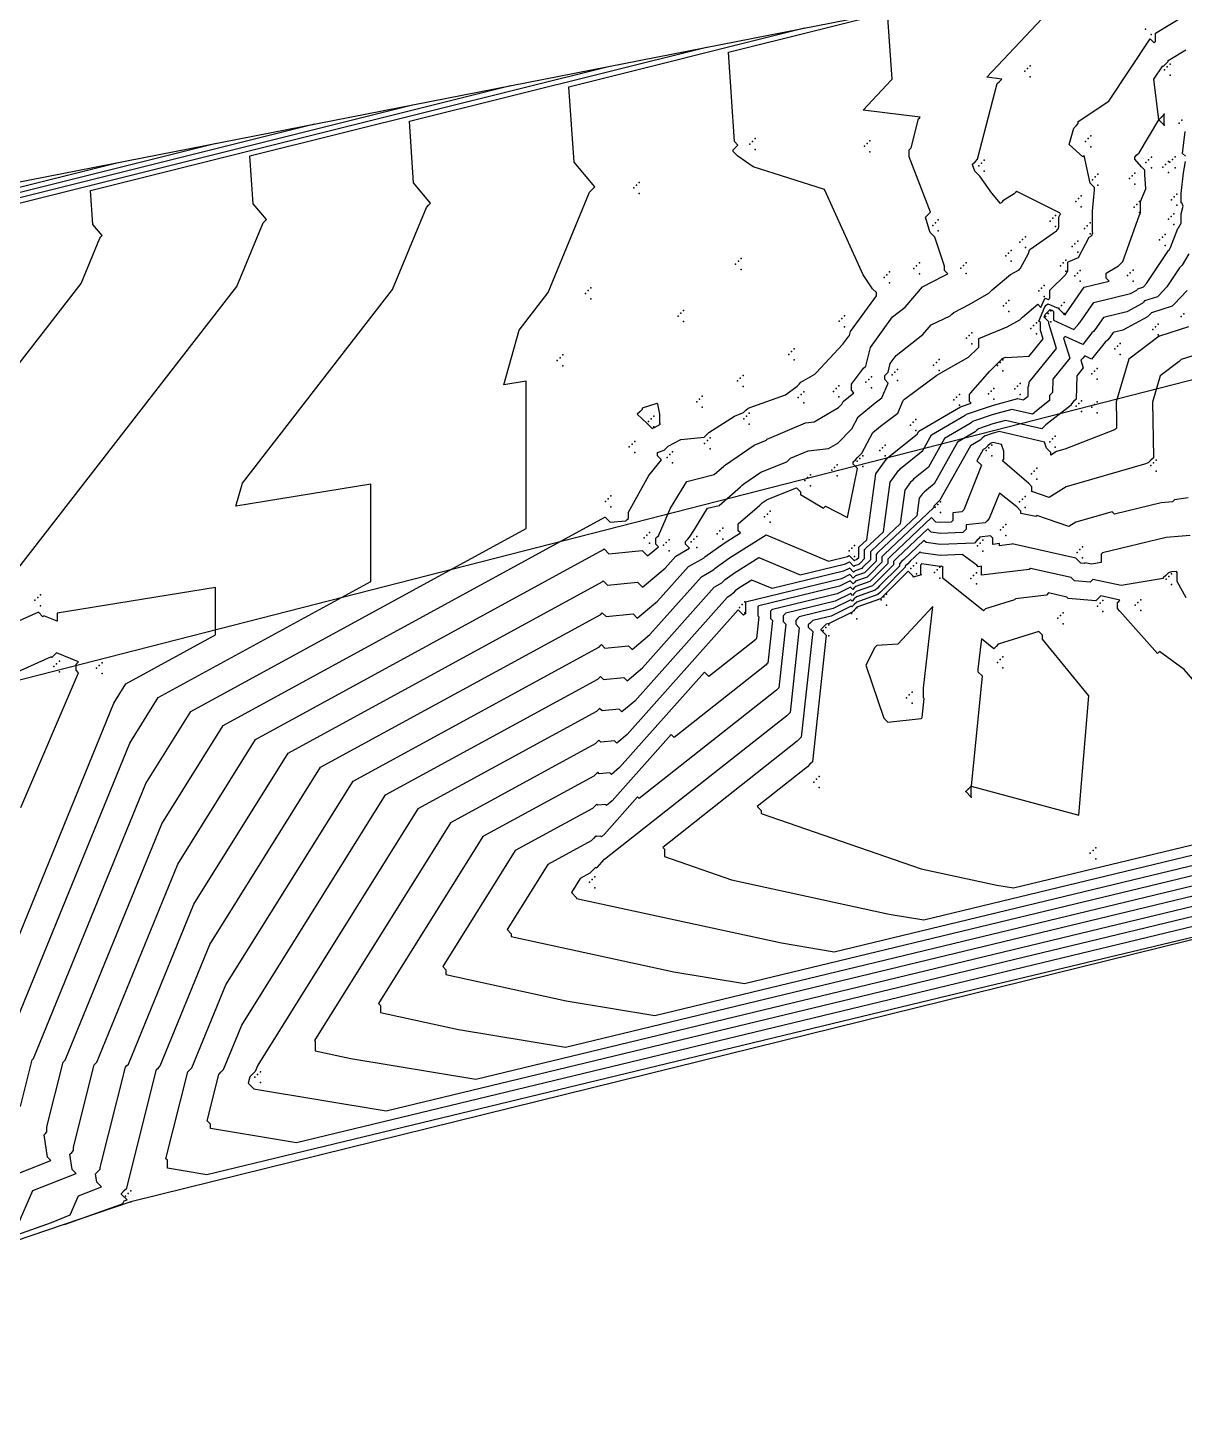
# Model space of a CAD drawing. Header units: metres. Extents: x 419582 to 423558, y 4805372 to 4807539.
# Drawn here: x 420025.4 to 420067.6, y 4805589.5 to 4805639.9 of the extents above; entities that cross this region are included whole.
import ezdxf

# ---------------------------------------------------------------- set-up
doc = ezdxf.new("R2010")
doc.units = ezdxf.units.M
for name, color, linetype in [('C-TINN', 4, 'Continuous'), ('C-TINN-BNDY', 110, 'Continuous'), ('C-TOPO-MAJR', 9, 'Continuous'), ('C-TOPO-MINR', 8, 'Continuous')]:
    doc.layers.add(name, color=color, linetype=linetype)

msp = doc.modelspace()

# ---------------------------------------------------------------- linework, layer by layer
at = {"color": 31, "lineweight": 30, "true_color": 0xffbd7a, "elevation": 1718.013}
msp.add_lwpolyline([(423449.834, 4807399.592), (423130.593, 4807500.114), (421950.92, 4806612.998), (421795.045, 4806430.988), (421305.015, 4806147.038), (421305.015, 4806147.038), (420630.083, 4805770.97), (419765.157, 4805549.54), (419617.356, 4805580.088)], dxfattribs=at)
at = {"layer": 'C-TINN', "color": 4, "linetype": 'Continuous', "lineweight": -3}
for p in [(420066.17, 4805639.85, 1551.65), (420066.37, 4805639.65, 1551.65), (420061.96, 4805638.51, 1551.35), (420067.06, 4805638.57, 1553.14), (420061.76, 4805638.31, 1551.35), (420061.86, 4805638.41, 1551.35), (420061.96, 4805638.11, 1551.35), (420066.86, 4805638.37, 1553.14), (420066.96, 4805638.47, 1553.14), (420067.06, 4805638.17, 1553.14), (420066.65, 4805636.54, 1553), (420066.75, 4805636.64, 1553), (420066.85, 4805636.74, 1553), (420067.49, 4805636.52, 1553.93), (420066.85, 4805636.34, 1553), (420067.39, 4805636.42, 1553.93), (420051.72, 4805635.65, 1549.13), (420051.82, 4805635.75, 1549.13), (420051.92, 4805635.85, 1549.13), (420051.92, 4805635.45, 1549.13), (420055.9, 4805635.57, 1549.38), (420056, 4805635.67, 1549.38), (420056.1, 4805635.77, 1549.38), (420063.97, 4805635.75, 1552.17), (420064.07, 4805635.85, 1552.17), (420064.17, 4805635.95, 1552.17), (420064.17, 4805635.55, 1552.17), (420056.1, 4805635.37, 1549.38), (420060.18, 4805634.96, 1551.1), (420060.28, 4805635.06, 1551.1), (420066.18, 4805634.98, 1553.21), (420066.28, 4805635.08, 1553.21), (420066.38, 4805635.18, 1553.21), (420067, 4805635.01, 1553.56), (420067.05, 4805634.99, 1553.5), (420067.15, 4805635.09, 1553.5), (420067.25, 4805635.19, 1553.5), (420060.08, 4805634.86, 1551.1), (420060.28, 4805634.66, 1551.1), (420064.33, 4805634.45, 1552.13), (420064.43, 4805634.55, 1552.13), (420065.68, 4805634.49, 1552.68), (420065.78, 4805634.59, 1552.68), (420066.38, 4805634.78, 1553.21), (420066.8, 4805634.81, 1553.56), (420066.9, 4805634.91, 1553.56), (420067, 4805634.61, 1553.56), (420067.25, 4805634.79, 1553.5), (420047.48, 4805634.05, 1548.27), (420047.58, 4805634.15, 1548.27), (420047.68, 4805634.25, 1548.27), (420064.23, 4805634.35, 1552.13), (420064.43, 4805634.15, 1552.13), (420065.58, 4805634.39, 1552.68), (420065.78, 4805634.19, 1552.68), (420047.68, 4805633.85, 1548.27), (420063.62, 4805633.56, 1551.51), (420063.72, 4805633.66, 1551.51), (420063.82, 4805633.76, 1551.51), (420065.85, 4805633.45, 1552.98), (420065.95, 4805633.55, 1552.98), (420067.11, 4805633.62, 1553.76), (420067.21, 4805633.72, 1553.76), (420067.31, 4805633.82, 1553.76), (420062.78, 4805632.94, 1550.88), (420062.88, 4805633.04, 1550.88), (420063.82, 4805633.36, 1551.51), (420065.75, 4805633.35, 1552.98), (420065.95, 4805633.15, 1552.98), (420067.1, 4805633.01, 1553.74), (420067.2, 4805633.11, 1553.74), (420067.31, 4805633.42, 1553.76), (420058.4, 4805632.68, 1550.08), (420058.5, 4805632.78, 1550.08), (420058.6, 4805632.88, 1550.08), (420058.6, 4805632.48, 1550.08), (420062.68, 4805632.84, 1550.88), (420062.88, 4805632.64, 1550.88), (420063.94, 4805632.57, 1551.94), (420064.04, 4805632.67, 1551.94), (420064.14, 4805632.77, 1551.94), (420067, 4805632.91, 1553.74), (420067.2, 4805632.71, 1553.74), (420061.58, 4805632.07, 1550.88), (420061.68, 4805632.17, 1550.88), (420061.78, 4805632.27, 1550.88), (420063.59, 4805632.01, 1551.75), (420063.69, 4805632.11, 1551.75), (420064.14, 4805632.37, 1551.94), (420066.68, 4805632.15, 1553.7), (420066.78, 4805632.25, 1553.7), (420066.88, 4805632.35, 1553.7), (420066.88, 4805631.95, 1553.7), (420051.4, 4805631.47, 1548.3), (420061.06, 4805631.57, 1550.74), (420061.16, 4805631.67, 1550.74), (420061.26, 4805631.77, 1550.74), (420061.78, 4805631.87, 1550.88), (420063.49, 4805631.91, 1551.75), (420063.69, 4805631.71, 1551.75), (420051.2, 4805631.27, 1548.3), (420051.3, 4805631.37, 1548.3), (420051.4, 4805631.07, 1548.3), (420056.82, 4805630.98, 1549.12), (420057.71, 4805631.11, 1549.66), (420057.81, 4805631.21, 1549.66), (420057.91, 4805631.31, 1549.66), (420059.42, 4805631.12, 1550.22), (420059.52, 4805631.22, 1550.22), (420059.62, 4805631.32, 1550.22), (420059.62, 4805630.92, 1550.22), (420061.26, 4805631.37, 1550.74), (420063.06, 4805631.21, 1551.89), (420063.16, 4805631.31, 1551.89), (420063.26, 4805631.41, 1551.89), (420063.26, 4805631.01, 1551.89), (420063.68, 4805630.94, 1552.6), (420063.78, 4805631.04, 1552.6), (420065.61, 4805630.95, 1553.33), (420065.71, 4805631.05, 1553.33), (420056.62, 4805630.78, 1549.12), (420056.72, 4805630.88, 1549.12), (420056.82, 4805630.58, 1549.12), (420057.91, 4805630.91, 1549.66), (420062.47, 4805630.49, 1551.65), (420063.58, 4805630.84, 1552.6), (420063.78, 4805630.64, 1552.6), (420065.51, 4805630.85, 1553.33), (420065.71, 4805630.65, 1553.33), (420045.72, 4805630.2, 1548.24), (420045.82, 4805630.3, 1548.24), (420045.92, 4805630.4, 1548.24), (420045.92, 4805630, 1548.24), (420061.18, 4805629.94, 1551.51), (420062.27, 4805630.29, 1551.65), (420062.37, 4805630.39, 1551.65), (420062.47, 4805630.09, 1551.65), (420049.2, 4805629.47, 1548.21), (420049.3, 4805629.57, 1548.21), (420060.98, 4805629.74, 1551.51), (420061.08, 4805629.84, 1551.51), (420061.18, 4805629.54, 1551.51), (420062.61, 4805629.46, 1554.26), (420062.71, 4805629.56, 1554.26), (420063, 4805629.66, 1552.91), (420063.1, 4805629.76, 1552.91), (420063.2, 4805629.86, 1552.91), (420063.2, 4805629.46, 1552.91), (420067.57, 4805629.45, 1556.82), (420049.1, 4805629.37, 1548.21), (420049.3, 4805629.17, 1548.21), (420054.98, 4805629.18, 1548.71), (420055.08, 4805629.28, 1548.71), (420055.18, 4805629.38, 1548.71), (420055.18, 4805628.98, 1548.71), (420061.98, 4805628.92, 1552.49), (420062.08, 4805629.02, 1552.49), (420062.18, 4805629.12, 1552.49), (420062.51, 4805629.36, 1554.26), (420062.71, 4805629.16, 1554.26), (420066.53, 4805628.98, 1556.95), (420066.63, 4805629.08, 1556.95), (420067.47, 4805629.35, 1556.82), (420059.63, 4805628.56, 1551.71), (420059.73, 4805628.66, 1551.71), (420059.83, 4805628.76, 1551.71), (420062.18, 4805628.72, 1552.49), (420066.43, 4805628.88, 1556.95), (420066.63, 4805628.68, 1556.95), (420044.89, 4805627.95, 1548.2), (420053.14, 4805627.97, 1548.32), (420053.24, 4805628.07, 1548.32), (420053.34, 4805628.17, 1548.32), (420059.83, 4805628.36, 1551.71), (420065.04, 4805628.17, 1556.72), (420065.14, 4805628.27, 1556.72), (420065.24, 4805628.37, 1556.72), (420065.24, 4805627.97, 1556.72), (420044.69, 4805627.75, 1548.2), (420044.79, 4805627.85, 1548.2), (420044.89, 4805627.55, 1548.2), (420053.34, 4805627.77, 1548.32), (420057.11, 4805627.42, 1551.36), (420058.43, 4805627.58, 1551.92), (420058.53, 4805627.68, 1551.92), (420058.63, 4805627.78, 1551.92), (420060.76, 4805627.57, 1553.05), (420060.86, 4805627.67, 1553.05), (420060.96, 4805627.77, 1553.05), (420064.4, 4805627.46, 1556.63), (420051.27, 4805627, 1548.05), (420051.37, 4805627.1, 1548.05), (420051.47, 4805627.2, 1548.05), (420055.96, 4805626.95, 1550.35), (420056.06, 4805627.05, 1550.35), (420056.16, 4805627.15, 1550.35), (420056.91, 4805627.22, 1551.36), (420057.01, 4805627.32, 1551.36), (420057.11, 4805627.02, 1551.36), (420058.63, 4805627.38, 1551.92), (420060.96, 4805627.37, 1553.05), (420061.59, 4805626.91, 1553.63), (420064.2, 4805627.26, 1556.63), (420064.3, 4805627.36, 1556.63), (420064.4, 4805627.06, 1556.63), (420049.98, 4805626.44, 1548.19), (420051.47, 4805626.8, 1548.05), (420053.49, 4805626.4, 1549.29), (420053.59, 4805626.5, 1549.29), (420053.69, 4805626.6, 1549.29), (420054.77, 4805626.62, 1549.7), (420054.87, 4805626.72, 1549.7), (420054.97, 4805626.82, 1549.7), (420054.97, 4805626.42, 1549.7), (420056.16, 4805626.75, 1550.35), (420059.27, 4805626.41, 1552.8), (420059.37, 4805626.51, 1552.8), (420060.43, 4805626.53, 1553.38), (420060.53, 4805626.63, 1553.38), (420060.63, 4805626.73, 1553.38), (420061.39, 4805626.71, 1553.63), (420061.49, 4805626.81, 1553.63), (420061.59, 4805626.51, 1553.63), (420049.78, 4805626.24, 1548.19), (420049.88, 4805626.34, 1548.19), (420049.98, 4805626.04, 1548.19), (420053.69, 4805626.2, 1549.29), (420059.17, 4805626.31, 1552.8), (420059.37, 4805626.11, 1552.8), (420060.63, 4805626.33, 1553.38), (420063.63, 4805626.08, 1556.23), (420063.73, 4805626.18, 1556.23), (420063.83, 4805626.28, 1556.23), (420063.83, 4805625.88, 1556.23), (420064.2, 4805626.04, 1556.48), (420064.3, 4805626.14, 1556.48), (420064.4, 4805626.24, 1556.48), (420048.02, 4805625.52, 1547.97), (420048.12, 4805625.62, 1547.97), (420048.22, 4805625.72, 1547.97), (420051.5, 4805625.62, 1549.23), (420051.6, 4805625.72, 1549.23), (420051.7, 4805625.82, 1549.23), (420051.7, 4805625.42, 1549.23), (420057.58, 4805625.39, 1552.78), (420057.68, 4805625.49, 1552.78), (420057.78, 4805625.59, 1552.78), (420064.4, 4805625.84, 1556.48), (420048.22, 4805625.32, 1547.97), (420050.27, 4805624.92, 1549.17), (420057.78, 4805625.19, 1552.78), (420062.77, 4805624.88, 1556.88), (420062.87, 4805624.98, 1556.88), (420047.32, 4805624.59, 1548.26), (420047.42, 4805624.69, 1548.26), (420047.52, 4805624.79, 1548.26), (420047.52, 4805624.39, 1548.26), (420048.9, 4805624.41, 1549.31), (420050.07, 4805624.72, 1549.17), (420050.17, 4805624.82, 1549.17), (420050.27, 4805624.52, 1549.17), (420056.46, 4805624.46, 1552.82), (420056.56, 4805624.56, 1552.82), (420056.66, 4805624.66, 1552.82), (420060.35, 4805624.46, 1558.23), (420060.45, 4805624.56, 1558.23), (420060.55, 4805624.66, 1558.23), (420062.67, 4805624.78, 1556.88), (420062.87, 4805624.58, 1556.88), (420048.7, 4805624.21, 1549.31), (420048.8, 4805624.31, 1549.31), (420048.9, 4805624.01, 1549.31), (420054.91, 4805623.94, 1551.6), (420055.64, 4805624.07, 1552.1), (420055.74, 4805624.17, 1552.1), (420055.84, 4805624.27, 1552.1), (420055.84, 4805623.87, 1552.1), (420056.66, 4805624.26, 1552.82), (420060.55, 4805624.26, 1558.23), (420066.36, 4805623.91, 1558.08), (420066.46, 4805624.01, 1558.08), (420066.56, 4805624.11, 1558.08), (420053.73, 4805623.37, 1551.86), (420053.83, 4805623.47, 1551.86), (420053.93, 4805623.57, 1551.86), (420054.71, 4805623.74, 1551.6), (420054.81, 4805623.84, 1551.6), (420054.91, 4805623.54, 1551.6), (420062, 4805623.61, 1557.37), (420062.1, 4805623.71, 1557.37), (420062.2, 4805623.81, 1557.37), (420062.2, 4805623.41, 1557.37), (420066.56, 4805623.71, 1558.08), (420053.93, 4805623.17, 1551.86), (420046.45, 4805622.6, 1548.51), (420046.55, 4805622.7, 1548.51), (420046.65, 4805622.8, 1548.51), (420046.65, 4805622.4, 1548.51), (420058.48, 4805622.39, 1557.09), (420058.58, 4805622.49, 1557.09), (420058.68, 4805622.59, 1557.09), (420061.57, 4805622.58, 1558.82), (420061.67, 4805622.68, 1558.82), (420061.77, 4805622.78, 1558.82), (420061.77, 4805622.38, 1558.82), (420052.26, 4805622.04, 1552.44), (420052.36, 4805622.14, 1552.44), (420052.46, 4805622.24, 1552.44), (420058.68, 4805622.19, 1557.09), (420047.96, 4805621.37, 1549.6), (420048.06, 4805621.47, 1549.6), (420050.53, 4805621.42, 1551.74), (420050.63, 4805621.52, 1551.74), (420050.73, 4805621.62, 1551.74), (420052.46, 4805621.84, 1552.44), (420060.87, 4805621.56, 1559.65), (420060.97, 4805621.66, 1559.65), (420061.07, 4805621.76, 1559.65), (420061.07, 4805621.36, 1559.65), (420047.86, 4805621.27, 1549.6), (420048.06, 4805621.07, 1549.6), (420048.57, 4805621, 1550.48), (420048.67, 4805621.1, 1550.48), (420048.77, 4805621.2, 1550.48), (420049.58, 4805621.12, 1551.18), (420049.68, 4805621.22, 1551.18), (420049.78, 4805621.32, 1551.18), (420049.78, 4805620.92, 1551.18), (420050.73, 4805621.22, 1551.74), (420055.44, 4805620.89, 1552.27), (420055.54, 4805620.99, 1552.27), (420060.03, 4805620.98, 1560.26), (420060.13, 4805621.08, 1560.26), (420060.23, 4805621.18, 1560.26), (420063.77, 4805620.84, 1559.7), (420063.87, 4805620.94, 1559.7), (420048.77, 4805620.8, 1550.48), (420055.34, 4805620.79, 1552.27), (420055.54, 4805620.59, 1552.27), (420057.8, 4805620.35, 1561.98), (420060.23, 4805620.78, 1560.26), (420063.67, 4805620.74, 1559.7), (420063.87, 4805620.54, 1559.7), (420057.6, 4805620.15, 1561.98), (420057.7, 4805620.25, 1561.98), (420057.8, 4805619.95, 1561.98), (420058.46, 4805620, 1562.07), (420058.56, 4805620.1, 1562.07), (420058.66, 4805620.2, 1562.07), (420059.89, 4805619.89, 1561.29), (420059.99, 4805619.99, 1561.29), (420067.02, 4805619.86, 1561.05), (420067.12, 4805619.96, 1561.05), (420058.66, 4805619.8, 1562.07), (420059.79, 4805619.79, 1561.29), (420059.99, 4805619.59, 1561.29), (420066.92, 4805619.76, 1561.05), (420067.12, 4805619.56, 1561.05), (420025.62, 4805618.99, 1546.27), (420025.72, 4805619.09, 1546.27), (420025.82, 4805619.19, 1546.27), (420051.44, 4805618.83, 1555.96), (420051.54, 4805618.93, 1555.96), (420056.51, 4805619.01, 1562.17), (420056.61, 4805619.11, 1562.17), (420056.71, 4805619.21, 1562.17), (420064.51, 4805618.88, 1562.28), (420064.61, 4805618.98, 1562.28), (420065.89, 4805618.91, 1561.66), (420065.99, 4805619.01, 1561.66), (420025.82, 4805618.79, 1546.27), (420051.34, 4805618.73, 1555.96), (420051.54, 4805618.53, 1555.96), (420055.43, 4805618.51, 1562.12), (420055.53, 4805618.61, 1562.12), (420055.63, 4805618.71, 1562.12), (420056.71, 4805618.81, 1562.17), (420062.96, 4805618.33, 1562.81), (420063.06, 4805618.43, 1562.81), (420063.16, 4805618.53, 1562.81), (420064.41, 4805618.78, 1562.28), (420064.61, 4805618.58, 1562.28), (420065.79, 4805618.81, 1561.66), (420065.99, 4805618.61, 1561.66), (420054.4, 4805617.89, 1562.19), (420054.5, 4805617.99, 1562.19), (420054.6, 4805618.09, 1562.19), (420055.63, 4805618.31, 1562.12), (420063.16, 4805618.13, 1562.81), (420054.6, 4805617.69, 1562.19), (420060.86, 4805616.82, 1563.36), (420060.96, 4805616.92, 1563.36), (420026.31, 4805616.57, 1544.78), (420026.41, 4805616.67, 1544.78), (420026.51, 4805616.77, 1544.78), (420026.51, 4805616.37, 1544.78), (420027.87, 4805616.51, 1545.27), (420027.97, 4805616.61, 1545.27), (420028.07, 4805616.71, 1545.27), (420028.07, 4805616.31, 1545.27), (420060.76, 4805616.72, 1563.36), (420060.96, 4805616.52, 1563.36), (420057.44, 4805615.43, 1561.79), (420057.54, 4805615.53, 1561.79), (420057.64, 4805615.63, 1561.79), (420057.64, 4805615.23, 1561.79), (420054.05, 4805612.35, 1562.6), (420054.15, 4805612.45, 1562.6), (420054.25, 4805612.55, 1562.6), (420054.25, 4805612.15, 1562.6), (420059.6, 4805612, 1563), (420059.7, 4805612.1, 1563), (420059.8, 4805612.2, 1563), (420059.8, 4805611.8, 1563), (420064.15, 4805609.75, 1562.92), (420064.25, 4805609.85, 1562.92), (420064.35, 4805609.95, 1562.92), (420064.35, 4805609.55, 1562.92), (420045.96, 4805608.79, 1560.28), (420046.06, 4805608.89, 1560.28), (420045.86, 4805608.69, 1560.28), (420046.06, 4805608.49, 1560.28), (420033.85, 4805601.77, 1555.16), (420033.65, 4805601.57, 1555.16), (420033.75, 4805601.67, 1555.16), (420033.85, 4805601.37, 1555.16), (420028.92, 4805597.22, 1552.15), (420029.02, 4805597.32, 1552.15), (420029.12, 4805597.42, 1552.15), (420029.12, 4805597.02, 1552.15)]:
    msp.add_point(p, dxfattribs=at)
at = {"layer": 'C-TINN-BNDY', "color": 110, "linetype": 'Continuous', "lineweight": -3, "flags": 128}
for points in [[(419987.22, 4805626.86), (420067.42, 4805642.58), (420130.36, 4805657.89), (420174.19, 4805669.18), (420298.87, 4805712.34), (420443.91, 4805743.65), (420493.5, 4805756.98)], [(420641.64, 4805749.79), (420396.34, 4805692.54), (420350.89, 4805680.81), (420176.36, 4805633.4), (420029.12, 4805597.02), (419709.39, 4805488.05)]]:
    msp.add_lwpolyline(points, dxfattribs=at)
at = {"layer": 'C-TOPO-MAJR', "color": 9, "linetype": 'Continuous', "lineweight": -3, "flags": 128}
for points, elevation in [([(420024.973, 4805596.116), (420025.545, 4805597.425), (420027.126, 4805598.049), (420026.982, 4805598.193), (420026.894, 4805598.752), (420026.962, 4805598.82), (420027.031, 4805598.888), (420027.031, 4805599.016), (420027.787, 4805602.025), (420027.834, 4805602.072), (420027.881, 4805602.119), (420030.834, 4805609.356), (420033.676, 4805613.909), (420046.375, 4805620.839), (420046.388, 4805620.852), (420046.401, 4805620.864), (420046.575, 4805620.69), (420047.793, 4805620.806), (420047.985, 4805620.614), (420048.383, 4805620.947), (420048.292, 4805621.038), (420048.292, 4805621.256), (420048.337, 4805621.302), (420048.383, 4805621.347), (420048.823, 4805622.353), (420049.225, 4805623.017), (420049.42, 4805623.331), (420050.419, 4805623.583), (420050.775, 4805623.891), (420050.8, 4805623.916), (420050.826, 4805623.941), (420051.882, 4805624.657), (420052.294, 4805624.82), (420052.324, 4805624.849), (420052.353, 4805624.878), (420053.756, 4805625.473), (420054.065, 4805625.505), (420054.961, 4805626.028), (420055.079, 4805626.151), (420055.132, 4805626.251), (420055.519, 4805626.572), (420055.427, 4805626.665), (420055.427, 4805626.88), (420055.473, 4805626.926), (420055.872, 4805627.462), (420055.951, 4805627.541), (420056.12, 4805628.221), (420056.934, 4805629.339), (420057.389, 4805629.7), (420058.018, 4805630.439), (420058.195, 4805630.52), (420058.212, 4805630.537), (420058.228, 4805630.553), (420058.948, 4805630.916), (420058.827, 4805631.038), (420058.827, 4805631.195), (420058.469, 4805632.257), (420058.307, 4805632.419), (420058.268, 4805632.538), (420058.137, 4805632.987), (420058.226, 4805633.076), (420058.314, 4805633.165), (420057.535, 4805635.186), (420057.535, 4805635.442), (420057.571, 4805635.478), (420057.607, 4805635.514), (420057.881, 4805636.569), (420057.913, 4805636.601), (420057.944, 4805636.632), (420055.855, 4805636.892), (420056.882, 4805637.986), (420056.914, 4805638.019), (420056.763, 4805640.27)], 1550), ([(420021.555, 4805623.146), (420027.301, 4805630.563), (420027.985, 4805632.221), (420028.028, 4805632.264), (420028.071, 4805632.307), (420027.728, 4805632.715), (420027.644, 4805633.958), (420042.977, 4805637.789)], 1545), ([(420067.75, 4805631.644), (420067.503, 4805631.225), (420067.455, 4805631.177), (420067.407, 4805631.128), (420066.943, 4805630.432), (420066.648, 4805630.124), (420066.6, 4805630.076), (420066.134, 4805629.926), (420066.088, 4805629.88), (420066.042, 4805629.833), (420065.478, 4805629.527), (420064.63, 4805629.318), (420064.319, 4805628.862), (420064.264, 4805628.807), (420064.209, 4805628.752), (420063.874, 4805628.336), (420063.238, 4805628.629), (420063.206, 4805628.598), (420063.175, 4805628.567), (420063.405, 4805627.835), (420062.782, 4805627.07), (420062.77, 4805626.578), (420062.718, 4805626.525), (420062.665, 4805626.473), (420062.665, 4805626.283), (420062.13, 4805625.865), (420062.087, 4805625.823), (420062.045, 4805625.781), (420061.28, 4805625.959), (420060.603, 4805625.772), (420059.848, 4805625.523), (420059.808, 4805625.482), (420059.767, 4805625.441), (420058.827, 4805624.893), (420058.244, 4805623.851), (420057.691, 4805623.407), (420057.64, 4805623.356), (420057.589, 4805623.305), (420057.374, 4805623.01), (420057.205, 4805621.783), (420056.175, 4805620.81), (420056.147, 4805620.782), (420056.119, 4805620.754), (420056.119, 4805620.466), (420055.863, 4805620.209), (420055.835, 4805620.182), (420055.807, 4805620.154), (420055.565, 4805620.069), (420055.537, 4805620.041), (420055.51, 4805620.014), (420055.365, 4805620.158), (420055.136, 4805620.047), (420052.529, 4805619.414), (420051.791, 4805619.724), (420051.356, 4805619.451), (420051.187, 4805619.33), (420051.107, 4805619.25), (420051.027, 4805619.17), (420050.89, 4805619.093), (420047.52, 4805615.307), (420047.049, 4805614.912), (420046.95, 4805615.01), (420046.325, 4805614.951), (420046.235, 4805615.04), (420046.18, 4805614.985), (420046.125, 4805614.93), (420039.602, 4805611.37), (420033.756, 4805602.005), (420033.665, 4805601.781), (420033.567, 4805601.682), (420033.468, 4805601.584), (420033.409, 4805601.349), (420033.599, 4805601.16), (420033.599, 4805601.139), (420038.443, 4805600.336), (420129.35, 4805622.277)], 1555), ([(420067.796, 4805621.361), (420066.922, 4805621.286), (420064.592, 4805620.722), (420064.57, 4805620.7), (420064.548, 4805620.678), (420064.548, 4805620.367), (420064.194, 4805620.306), (420063.956, 4805620.359), (420063.944, 4805620.347), (420063.933, 4805620.335), (420063.802, 4805620.346), (420063.621, 4805620.527), (420061.301, 4805621.047), (420061.29, 4805621.035), (420060.84, 4805620.982), (420060.84, 4805621.068), (420060.588, 4805621.027), (420060.588, 4805621.257), (420060.503, 4805621.342), (420060.103, 4805621.296), (420060.103, 4805621.263), (420060.011, 4805621.171), (420059.919, 4805621.079), (420058.668, 4805621.027), (420058.156, 4805621.095), (420058.075, 4805621.176), (420057.339, 4805620.481), (420057.26, 4805620.401), (420057.18, 4805620.321), (420057.18, 4805620.24), (420056.454, 4805619.512), (420056.375, 4805619.434), (420056.297, 4805619.356), (420055.611, 4805619.115), (420055.532, 4805619.036), (420055.454, 4805618.958), (420055.411, 4805619.001), (420054.763, 4805618.686), (420053.524, 4805618.385), (420053.459, 4805618.32), (420053.395, 4805618.256), (420053.395, 4805618.115), (420053.524, 4805617.985), (420053.189, 4805614.892), (420053.128, 4805614.831), (420053.067, 4805614.77), (420046.415, 4805609.515), (420046.402, 4805609.528), (420046.137, 4805609.23), (420046.112, 4805609.209), (420046.107, 4805609.215), (420046.074, 4805609.211), (420046.069, 4805609.216), (420045.972, 4805609.119), (420045.874, 4805609.021), (420045.528, 4805608.832), (420045.203, 4805608.312), (420045.392, 4805608.123), (420045.392, 4805608.101), (420052.873, 4805606.472), (420054.798, 4805606.153), (420108.099, 4805619.018)], 1560), ([(420025.108, 4805611.424), (420027.21, 4805616.343), (420027.121, 4805616.433), (420027.121, 4805616.653), (420027.166, 4805616.698), (420027.21, 4805616.743), (420026.408, 4805617.068), (420026.323, 4805616.983), (420026.238, 4805616.898), (420026.208, 4805616.927), (420022.257, 4805615.15)], 1545)]:
    msp.add_lwpolyline(points, dxfattribs=dict(at, elevation=elevation))
at = {"layer": 'C-TOPO-MINR', "color": 8, "linetype": 'Continuous', "lineweight": -3, "flags": 128}
for points, elevation in [([(420023.882, 4805597.614), (420026.199, 4805598.528), (420026.081, 4805598.646), (420025.952, 4805599.465), (420026.005, 4805599.518), (420026.059, 4805599.571), (420026.059, 4805599.758), (420026.651, 4805602.113), (420026.687, 4805602.15), (420026.724, 4805602.187), (420030.25, 4805610.826), (420032.491, 4805614.416), (420046.425, 4805622.021), (420046.43, 4805622.025), (420046.434, 4805622.029), (420046.625, 4805621.838), (420047.194, 4805621.892), (420047.239, 4805621.937), (420047.284, 4805621.982), (420047.284, 4805622.202), (420048.028, 4805623.541), (420048.493, 4805624.122), (420048.352, 4805624.263), (420048.352, 4805624.381), (420048.589, 4805624.467), (420048.666, 4805624.544), (420048.743, 4805624.621), (420049.199, 4805624.861), (420050.054, 4805624.949), (420050.137, 4805625.032), (420050.22, 4805625.114), (420051.164, 4805625.713), (420051.494, 4805625.85), (420051.575, 4805625.931), (420051.655, 4805626.011), (420053.018, 4805626.494), (420053.445, 4805626.81), (420053.515, 4805626.88), (420053.585, 4805626.95), (420054.094, 4805627.253), (420054.143, 4805627.302), (420055.118, 4805628.347), (420055.336, 4805628.639), (420055.353, 4805628.656), (420055.391, 4805628.809), (420056.34, 4805630.112), (420056.34, 4805630.229), (420056.199, 4805630.37), (420055.856, 4805630.881), (420054.446, 4805633.998), (420051.839, 4805634.827), (420051.279, 4805635.208), (420051.109, 4805635.378), (420051.109, 4805635.438), (420051.194, 4805635.523), (420051.279, 4805635.608), (420051.159, 4805635.751), (420050.939, 4805639.008), (420057.292, 4805640.595)], 1549), ([(420010.512, 4805590.678), (420026.219, 4805596.258), (420026.902, 4805596.537), (420027.208, 4805597.237), (420028.054, 4805597.57), (420027.883, 4805597.741), (420027.836, 4805598.039), (420027.919, 4805598.122), (420028.002, 4805598.205), (420028.002, 4805598.274), (420028.923, 4805601.937), (420028.98, 4805601.994), (420029.038, 4805602.051), (420031.419, 4805607.886), (420034.861, 4805613.401), (420046.325, 4805619.657), (420046.346, 4805619.678), (420046.367, 4805619.7), (420046.525, 4805619.542), (420047.624, 4805619.647), (420047.798, 4805619.473), (420048.626, 4805620.168), (420049.014, 4805620.604), (420049.52, 4805620.889), (420049.372, 4805621.038), (420049.372, 4805621.141), (420049.446, 4805621.215), (420049.52, 4805621.289), (420049.695, 4805621.579), (420050.173, 4805622.348), (420050.598, 4805622.455), (420051.384, 4805623.132), (420051.44, 4805623.188), (420051.496, 4805623.244), (420052.119, 4805623.667), (420053.066, 4805624.04), (420053.133, 4805624.108), (420053.201, 4805624.175), (420053.85, 4805624.45), (420054.593, 4805624.527), (420054.929, 4805624.723), (420055.441, 4805625.255), (420055.674, 4805625.687), (420056.292, 4805626.2), (420056.54, 4805626.386), (420056.771, 4805626.924), (420056.643, 4805627.052), (420056.643, 4805627.195), (420056.707, 4805627.259), (420056.771, 4805627.324), (420056.848, 4805627.632), (420057.063, 4805627.928), (420058.035, 4805628.7), (420058.337, 4805629.054), (420059.034, 4805629.374), (420059.1, 4805629.439), (420059.165, 4805629.505), (420059.73, 4805629.789), (420060.442, 4805630.207), (420060.503, 4805630.267), (420060.563, 4805630.327), (420061.233, 4805630.887), (420061.549, 4805631.061), (420061.577, 4805631.09), (420061.606, 4805631.119), (420061.888, 4805631.655), (420061.932, 4805631.792), (420061.944, 4805631.803), (420062.913, 4805632.482), (420062.925, 4805632.494), (420062.964, 4805632.539), (420062.978, 4805632.553), (420062.992, 4805632.567), (420063, 4805632.632), (420063, 4805632.987), (420063.059, 4805633.101), (420063.021, 4805633.139), (420061.462, 4805633.924), (420061.416, 4805633.878), (420061.371, 4805633.833), (420060.962, 4805633.574), (420060.916, 4805633.528), (420060.871, 4805633.483), (420060.552, 4805633.857), (420060.115, 4805634.485), (420059.935, 4805634.666), (420059.849, 4805634.89), (420059.849, 4805634.913), (420059.943, 4805635.007), (420060.037, 4805635.101), (420060.754, 4805637.859), (420060.837, 4805637.941), (420060.919, 4805638.023), (420060.377, 4805638.091), (420062.586, 4805640.442)], 1551), ([(420026.693, 4805596.193), (420028.742, 4805596.921), (420028.831, 4805596.957), (420028.871, 4805597.048), (420028.981, 4805597.092), (420028.785, 4805597.288), (420028.779, 4805597.327), (420028.876, 4805597.425), (420028.974, 4805597.522), (420028.974, 4805597.531), (420030.059, 4805601.848), (420030.127, 4805601.916), (420030.195, 4805601.984), (420032.003, 4805606.416), (420036.046, 4805612.893), (420046.275, 4805618.475), (420046.305, 4805618.505), (420046.334, 4805618.535), (420046.475, 4805618.394), (420047.456, 4805618.488), (420047.611, 4805618.333), (420048.35, 4805618.953), (420049.483, 4805620.226), (420050.048, 4805620.544), (420050.065, 4805620.561), (420050.082, 4805620.579), (420050.78, 4805621.079), (420051.373, 4805621.45), (420051.298, 4805621.525), (420051.298, 4805621.776), (420051.992, 4805622.374), (420052.079, 4805622.46), (420052.165, 4805622.547), (420052.356, 4805622.676), (420053.423, 4805623.097), (420053.575, 4805622.946), (420053.575, 4805622.849), (420054.411, 4805622.357), (420054.446, 4805622.391), (420054.48, 4805622.426), (420055.286, 4805622.018), (420055.654, 4805623.804), (420055.494, 4805623.964), (420055.494, 4805624.044), (420055.574, 4805624.124), (420055.654, 4805624.204), (420055.804, 4805624.36), (420056.216, 4805625.123), (420056.494, 4805625.354), (420057.124, 4805625.827), (420057.322, 4805626.285), (420057.367, 4805626.33), (420057.412, 4805626.375), (420058.551, 4805627.213), (420058.679, 4805627.283), (420058.688, 4805627.292), (420058.697, 4805627.301), (420059.708, 4805627.868), (420060.031, 4805628.189), (420060.053, 4805628.211), (420060.075, 4805628.232), (420060.075, 4805628.546), (420061.11, 4805628.977), (420061.58, 4805629.23), (420061.63, 4805629.28), (420061.68, 4805629.33), (420062.232, 4805629.803), (420062.349, 4805629.686), (420062.475, 4805629.992), (420062.489, 4805630.006), (420062.502, 4805630.019), (420062.617, 4805629.971), (420062.645, 4805629.998), (420062.673, 4805630.026), (420062.673, 4805630.315), (420063.254, 4805630.886), (420063.31, 4805630.984), (420063.325, 4805630.999), (420063.325, 4805631.337), (420063.341, 4805631.353), (420063.716, 4805631.513), (420064.107, 4805632.249), (420064.199, 4805632.304), (420064.203, 4805632.309), (420064.208, 4805632.313), (420064.244, 4805632.415), (420064.233, 4805632.427), (420064.233, 4805632.803), (420064.232, 4805633.206), (420064.302, 4805633.984), (420064.302, 4805634.068), (420064.144, 4805634.226), (420063.931, 4805635.237), (420063.906, 4805635.212), (420063.88, 4805635.186), (420063.384, 4805635.64), (420063.553, 4805636.239), (420063.633, 4805636.319), (420063.712, 4805636.398), (420063.712, 4805636.481), (420064.824, 4805637.225), (420066.332, 4805639.502), (420066.485, 4805639.349), (420066.509, 4805639.373), (420066.532, 4805639.396), (420066.532, 4805639.702), (420067.579, 4805640.334)], 1552), ([(420025.087, 4805600.5), (420025.514, 4805602.201), (420025.541, 4805602.228), (420025.568, 4805602.254), (420029.665, 4805612.296), (420031.306, 4805614.924), (420043.557, 4805621.61), (420043.557, 4805621.673), (420043.556, 4805626.996), (420042.735, 4805626.863), (420043.296, 4805628.859), (420044.356, 4805630.227), (420045.87, 4805633.899), (420045.966, 4805633.994), (420046.061, 4805634.09), (420045.301, 4805634.992), (420045.115, 4805637.745), (420053.713, 4805639.893)], 1548), ([(420024.411, 4805602.322), (420029.081, 4805613.767), (420030.12, 4805615.432), (420037.884, 4805619.669), (420037.884, 4805619.855), (420037.883, 4805623.228), (420032.957, 4805622.428), (420033.194, 4805623.27), (420038.671, 4805630.339), (420039.909, 4805633.34), (420039.987, 4805633.418), (420040.064, 4805633.496), (420039.443, 4805634.233), (420039.292, 4805636.483), (420050.135, 4805639.192)], 1547), ([(420078.2, 4805609.147), (420059.013, 4805604.553), (420031.9, 4805598.009), (420030.456, 4805598.248), (420030.456, 4805598.535), (420030.399, 4805598.592), (420031.196, 4805601.76), (420031.274, 4805601.838), (420031.351, 4805601.916), (420032.588, 4805604.946), (420037.232, 4805612.386), (420046.225, 4805617.294), (420046.263, 4805617.332), (420046.301, 4805617.37), (420046.425, 4805617.246), (420047.287, 4805617.329), (420047.423, 4805617.192), (420048.073, 4805617.737), (420049.952, 4805619.848), (420050.374, 4805620.086), (420050.412, 4805620.124), (420050.45, 4805620.162), (420050.972, 4805620.536), (420052.314, 4805621.377), (420054.588, 4805620.422), (420055.286, 4805620.591), (420055.347, 4805620.621), (420055.532, 4805620.436), (420055.539, 4805620.443), (420055.547, 4805620.451), (420055.612, 4805620.473), (420055.619, 4805620.481), (420055.626, 4805620.488), (420055.695, 4805620.557), (420055.695, 4805620.927), (420055.702, 4805620.934), (420055.71, 4805620.942), (420055.985, 4805621.202), (420056.316, 4805623.603), (420056.737, 4805624.181), (420056.741, 4805624.185), (420056.745, 4805624.19), (420057.826, 4805625.057), (420057.884, 4805625.161), (420059.406, 4805626.049), (420059.41, 4805626.053), (420059.413, 4805626.057), (420059.804, 4805626.186), (420059.736, 4805626.255), (420059.736, 4805626.517), (420059.77, 4805626.551), (420060.482, 4805627.358), (420060.725, 4805627.599), (420060.822, 4805627.696), (420060.918, 4805627.792), (420060.918, 4805627.807), (420060.967, 4805627.827), (420061.051, 4805627.873), (420061.069, 4805627.855), (420061.916, 4805627.91), (420062.429, 4805628.54), (420062.333, 4805628.847), (420062.333, 4805629.132), (420062.275, 4805629.189), (420062.491, 4805629.712), (420062.542, 4805629.764), (420062.594, 4805629.816), (420062.981, 4805629.653), (420063.167, 4805629.467), (420063.167, 4805629.44), (420063.229, 4805629.412), (420063.243, 4805629.43), (420063.246, 4805629.432), (420063.248, 4805629.434), (420063.922, 4805630.42), (420064.838, 4805630.645), (420064.728, 4805630.755), (420064.728, 4805630.936), (420065.185, 4805631.211), (420065.261, 4805631.287), (420065.337, 4805631.363), (420065.936, 4805633.03), (420065.97, 4805633.122), (420065.973, 4805633.125), (420065.976, 4805633.128), (420065.978, 4805633.144), (420065.98, 4805633.162), (420065.98, 4805633.552), (420066.174, 4805634.021), (420066.142, 4805634.546), (420066.142, 4805634.705), (420066.022, 4805634.825), (420065.774, 4805635.095), (420065.774, 4805635.176), (420065.854, 4805635.256), (420065.934, 4805635.335), (420066.65, 4805636.54), (420066.85, 4805636.34), (420066.85, 4805636.74), (420066.75, 4805636.64), (420066.65, 4805636.54), (420066.472, 4805638.021), (420066.795, 4805638.509), (420066.814, 4805638.49), (420066.905, 4805638.581), (420066.995, 4805638.671), (420066.995, 4805638.709), (420067.634, 4805639.094)], 1553), ([(420024.913, 4805620.031), (420032.986, 4805630.451), (420033.947, 4805632.781), (420034.007, 4805632.841), (420034.068, 4805632.901), (420033.586, 4805633.474), (420033.468, 4805635.22), (420046.556, 4805638.49)], 1546), ([(419897.248, 4805552.075), (420008.558, 4805591.616), (420013.398, 4805593.594), (420015.568, 4805598.557), (420020.689, 4805600.576), (420020.508, 4805600.757), (420020.508, 4805600.796), (420018.896, 4805601.594), (420018.97, 4805601.668), (420019.045, 4805601.743), (420023.503, 4805613.878), (420019.608, 4805612.127), (420018.118, 4805625.94), (420018.157, 4805625.979), (420018.197, 4805626.018), (420018.197, 4805626.261), (420021.617, 4805630.675), (420022.024, 4805631.662), (420022.049, 4805631.688), (420022.075, 4805631.713), (420021.871, 4805631.956), (420021.821, 4805632.696), (420039.398, 4805637.087)], 1544), ([(419881.067, 4805546.561), (420006.035, 4805590.953), (420011.469, 4805593.173), (420013.905, 4805598.745), (420017.777, 4805600.272), (420017.64, 4805600.409), (420017.64, 4805600.536), (420016.421, 4805601.139), (420016.477, 4805601.195), (420016.534, 4805601.252), (420019.905, 4805610.428), (420016.96, 4805609.103), (420014.813, 4805629.001), (420014.826, 4805629.014), (420014.838, 4805629.026), (420014.838, 4805629.376), (420015.932, 4805630.787), (420016.062, 4805631.103), (420016.07, 4805631.111), (420016.078, 4805631.119), (420016.013, 4805631.197), (420015.997, 4805631.433), (420035.82, 4805636.386)], 1543), ([(420067.621, 4805635.206), (420067.513, 4805635.314), (420067.611, 4805636.108)], 1554), ([(419864.886, 4805541.046), (420003.512, 4805590.29), (420009.54, 4805592.753), (420012.242, 4805598.934), (420014.865, 4805599.968), (420014.772, 4805600.061), (420014.772, 4805600.276), (420013.947, 4805600.685), (420013.985, 4805600.723), (420014.023, 4805600.761), (420016.307, 4805606.977), (420014.312, 4805606.079), (420012.351, 4805624.251), (420012.207, 4805630.279), (420012.015, 4805630.471), (420012.015, 4805630.487), (420012.111, 4805630.583), (420012.207, 4805630.679), (420032.241, 4805635.685)], 1542), ([(419848.706, 4805535.531), (420000.989, 4805589.627), (420007.611, 4805592.332), (420010.579, 4805599.123), (420011.953, 4805599.664), (420011.905, 4805599.713), (420011.905, 4805600.016), (420011.472, 4805600.23), (420011.492, 4805600.25), (420011.512, 4805600.27), (420012.708, 4805603.526), (420011.663, 4805603.056), (420010.636, 4805612.574), (420010.221, 4805629.976), (420010.044, 4805630.152), (420010.044, 4805630.199), (420010.133, 4805630.287), (420010.221, 4805630.376), (420028.662, 4805634.983)], 1541), ([(420094.181, 4805613.415), (420035.172, 4805599.172), (420032.027, 4805599.694), (420032.027, 4805599.848), (420031.904, 4805599.971), (420032.332, 4805601.672), (420032.42, 4805601.76), (420032.508, 4805601.848), (420033.172, 4805603.475), (420038.417, 4805611.878), (420046.175, 4805616.112), (420046.221, 4805616.158), (420046.268, 4805616.205), (420046.375, 4805616.098), (420047.118, 4805616.17), (420047.236, 4805616.052), (420047.797, 4805616.522), (420050.421, 4805619.47), (420050.7, 4805619.628), (420050.759, 4805619.687), (420050.818, 4805619.746), (420051.164, 4805619.994), (420052.052, 4805620.55), (420053.558, 4805619.918), (420055.211, 4805620.319), (420055.356, 4805620.39), (420055.521, 4805620.225), (420055.538, 4805620.242), (420055.556, 4805620.26), (420055.71, 4805620.314), (420055.727, 4805620.331), (420055.744, 4805620.349), (420055.907, 4805620.512), (420055.907, 4805620.84), (420055.925, 4805620.858), (420055.943, 4805620.876), (420056.595, 4805621.492), (420056.845, 4805623.306), (420057.163, 4805623.743), (420057.191, 4805623.771), (420057.218, 4805623.799), (420058.035, 4805624.454), (420058.355, 4805625.027), (420059.587, 4805625.745), (420059.609, 4805625.767), (420059.631, 4805625.79), (420060.62, 4805626.117), (420061.506, 4805626.361), (420061.713, 4805626.313), (420061.724, 4805626.324), (420061.736, 4805626.336), (420061.88, 4805626.449), (420061.88, 4805626.792), (420061.895, 4805626.806), (420061.909, 4805626.82), (420061.912, 4805626.953), (420062.917, 4805628.187), (420062.632, 4805629.095), (420062.632, 4805629.154), (420062.462, 4805629.325), (420062.506, 4805629.433), (420062.596, 4805629.523), (420062.686, 4805629.613), (420062.766, 4805629.579), (420062.804, 4805629.541), (420062.804, 4805629.218), (420063.552, 4805628.874), (420063.726, 4805629.091), (420063.755, 4805629.12), (420063.784, 4805629.148), (420064.276, 4805629.869), (420065.617, 4805630.199), (420065.843, 4805630.322), (420065.862, 4805630.341), (420065.88, 4805630.359), (420066.067, 4805630.42), (420066.086, 4805630.439), (420066.205, 4805630.562), (420067.002, 4805631.76), (420067.013, 4805631.772), (420067.024, 4805631.783), (420067.081, 4805631.879), (420067.346, 4805632.574), (420067.355, 4805632.584), (420067.365, 4805632.594), (420067.466, 4805632.767), (420067.466, 4805633.11), (420067.543, 4805633.379), (420067.499, 4805633.477), (420067.471, 4805633.505), (420067.471, 4805633.849), (420067.557, 4805634.599), (420067.621, 4805635.021)], 1554), ([(420067.682, 4805630.301), (420067.209, 4805629.808), (420067.133, 4805629.732), (420066.389, 4805629.492), (420066.315, 4805629.418), (420066.241, 4805629.345), (420065.34, 4805628.854), (420064.985, 4805628.767), (420064.854, 4805628.576), (420064.773, 4805628.495), (420064.692, 4805628.414), (420064.197, 4805627.799), (420063.951, 4805627.912), (420063.877, 4805627.838), (420063.804, 4805627.765), (420063.893, 4805627.482), (420063.652, 4805627.186), (420063.632, 4805626.336), (420063.541, 4805626.245), (420063.45, 4805626.153), (420063.45, 4805626.118), (420062.523, 4805625.394), (420062.45, 4805625.321), (420062.378, 4805625.248), (420061.054, 4805625.557), (420060.587, 4805625.428), (420060.065, 4805625.255), (420060.006, 4805625.197), (420059.948, 4805625.138), (420059.298, 4805624.759), (420058.452, 4805623.248), (420058.164, 4805623.016), (420058.09, 4805622.942), (420058.015, 4805622.867), (420057.903, 4805622.713), (420057.815, 4805622.073), (420056.408, 4805620.744), (420056.37, 4805620.706), (420056.331, 4805620.667), (420056.331, 4805620.421), (420055.981, 4805620.07), (420055.943, 4805620.032), (420055.905, 4805619.995), (420055.574, 4805619.878), (420055.536, 4805619.84), (420055.498, 4805619.802), (420055.374, 4805619.927), (420055.062, 4805619.775), (420051.56, 4805618.925), (420051.559, 4805618.924), (420051.558, 4805618.923), (420051.558, 4805618.526), (420051.56, 4805618.525), (420051.556, 4805618.494), (420051.556, 4805618.493), (420051.555, 4805618.493), (420051.489, 4805618.441), (420051.291, 4805618.639), (420047.244, 4805614.092), (420046.861, 4805613.771), (420046.781, 4805613.851), (420046.275, 4805613.803), (420046.202, 4805613.875), (420046.138, 4805613.812), (420046.075, 4805613.748), (420040.787, 4805610.863), (420035.82, 4805602.905), (420035.853, 4805602.872), (420035.853, 4805602.538), (420037.152, 4805602.255), (420041.714, 4805601.499), (420164.518, 4805631.14)], 1556), ([(420067.74, 4805628.973), (420066.67, 4805628.637), (420066.668, 4805628.635), (420066.666, 4805628.634), (420065.561, 4805627.799), (420065.089, 4805626.235), (420065.102, 4805625.548), (420065.102, 4805625.278), (420065.069, 4805625.245), (420065.037, 4805625.213), (420063.219, 4805624.513), (420062.913, 4805624.425), (420062.706, 4805624.293), (420062.706, 4805624.391), (420062.555, 4805624.542), (420062.482, 4805624.769), (420060.828, 4805625.155), (420060.57, 4805625.084), (420060.283, 4805624.988), (420060.205, 4805624.911), (420060.128, 4805624.834), (420059.77, 4805624.625), (420058.661, 4805622.644), (420058.637, 4805622.625), (420058.54, 4805622.527), (420058.442, 4805622.429), (420058.432, 4805622.417), (420058.425, 4805622.364), (420056.641, 4805620.678), (420056.592, 4805620.63), (420056.543, 4805620.581), (420056.543, 4805620.376), (420056.099, 4805619.931), (420056.051, 4805619.883), (420056.003, 4805619.835), (420055.583, 4805619.687), (420055.535, 4805619.639), (420055.487, 4805619.591), (420055.383, 4805619.695), (420054.987, 4805619.503), (420052.051, 4805618.79), (420052.034, 4805618.773), (420052.017, 4805618.756), (420052.017, 4805618.423), (420052.051, 4805618.39), (420051.964, 4805617.593), (420051.949, 4805617.578), (420051.933, 4805617.562), (420050.221, 4805616.209), (420050.069, 4805616.361), (420046.967, 4805612.876), (420046.674, 4805612.631), (420046.613, 4805612.692), (420046.224, 4805612.655), (420046.169, 4805612.711), (420046.097, 4805612.638), (420046.024, 4805612.566), (420041.973, 4805610.355), (420038.166, 4805604.257), (420038.238, 4805604.185), (420038.238, 4805603.929), (420041.082, 4805603.31), (420044.985, 4805602.663), (420153.046, 4805628.745)], 1557), ([(420068.127, 4805627.991), (420067.467, 4805627.784), (420067.427, 4805627.744), (420067.388, 4805627.705), (420066.706, 4805627.19), (420066.415, 4805626.225), (420066.452, 4805624.217), (420066.452, 4805624.197), (420066.357, 4805624.101), (420066.262, 4805624.007), (420066.127, 4805623.955), (420063.267, 4805623.134), (420062.652, 4805622.742), (420062.013, 4805622.962), (420062.013, 4805623.136), (420061.9, 4805623.249), (420060.938, 4805624.086), (420060.965, 4805624.113), (420060.991, 4805624.14), (420060.991, 4805624.433), (420060.911, 4805624.68), (420060.602, 4805624.753), (420060.554, 4805624.739), (420060.5, 4805624.721), (420060.404, 4805624.626), (420060.308, 4805624.53), (420060.242, 4805624.491), (420060.013, 4805624.083), (420060.173, 4805623.923), (420059.53, 4805622.295), (420059.494, 4805622.259), (420059.458, 4805622.224), (420059.125, 4805622.185), (420059.125, 4805621.9), (420059.096, 4805621.871), (420059.068, 4805621.843), (420058.676, 4805621.826), (420058.516, 4805621.848), (420058.353, 4805622.01), (420056.874, 4805620.612), (420056.815, 4805620.553), (420056.756, 4805620.494), (420056.756, 4805620.33), (420056.217, 4805619.791), (420056.159, 4805619.733), (420056.101, 4805619.676), (420055.592, 4805619.496), (420055.534, 4805619.438), (420055.476, 4805619.38), (420055.392, 4805619.464), (420054.913, 4805619.23), (420052.542, 4805618.655), (420052.509, 4805618.622), (420052.477, 4805618.589), (420052.477, 4805618.32), (420052.542, 4805618.255), (420052.373, 4805616.693), (420052.342, 4805616.662), (420052.311, 4805616.631), (420048.952, 4805613.978), (420048.847, 4805614.083), (420046.69, 4805611.661), (420046.487, 4805611.49), (420046.444, 4805611.533), (420046.174, 4805611.507), (420046.136, 4805611.546), (420046.055, 4805611.465), (420045.974, 4805611.385), (420043.158, 4805609.847), (420040.512, 4805605.608), (420040.623, 4805605.497), (420040.623, 4805605.319), (420045.012, 4805604.364), (420048.256, 4805603.826), (420138.064, 4805625.502)], 1558), ([(420067.717, 4805622.729), (420067.222, 4805622.654), (420067.187, 4805622.619), (420067.152, 4805622.584), (420066.733, 4805622.548), (420065.032, 4805622.137), (420064.946, 4805622.223), (420063.622, 4805621.844), (420063.368, 4805621.682), (420062.2, 4805622.085), (420062.179, 4805622.065), (420062.159, 4805622.045), (420061.618, 4805622.159), (420061.618, 4805622.246), (420061.462, 4805622.402), (420060.832, 4805622.904), (420060.463, 4805621.971), (420060.389, 4805621.896), (420060.314, 4805621.822), (420059.614, 4805621.74), (420059.614, 4805621.581), (420059.554, 4805621.521), (420059.493, 4805621.461), (420058.672, 4805621.427), (420058.336, 4805621.471), (420058.214, 4805621.593), (420057.106, 4805620.546), (420057.037, 4805620.477), (420056.968, 4805620.408), (420056.968, 4805620.285), (420056.335, 4805619.652), (420056.267, 4805619.584), (420056.199, 4805619.516), (420055.601, 4805619.305), (420055.533, 4805619.237), (420055.465, 4805619.169), (420055.401, 4805619.232), (420054.838, 4805618.958), (420053.033, 4805618.52), (420052.984, 4805618.471), (420052.936, 4805618.423), (420052.936, 4805618.218), (420053.033, 4805618.12), (420052.781, 4805615.792), (420052.735, 4805615.746), (420052.689, 4805615.701), (420047.684, 4805611.746), (420047.624, 4805611.806), (420046.414, 4805610.446), (420046.3, 4805610.35), (420046.276, 4805610.374), (420046.124, 4805610.359), (420046.102, 4805610.381), (420046.013, 4805610.292), (420045.924, 4805610.203), (420044.343, 4805609.34), (420042.857, 4805606.96), (420043.008, 4805606.81), (420043.008, 4805606.71), (420048.943, 4805605.418), (420051.527, 4805604.989), (420123.081, 4805622.26)], 1559), ([(420067.653, 4805619.078), (420067.323, 4805619.669), (420067.323, 4805620.008), (420067.293, 4805620.039), (420067.111, 4805620.023), (420067, 4805619.996), (420066.903, 4805619.9), (420066.807, 4805619.804), (420066.807, 4805619.789), (420065.276, 4805619.525), (420064.243, 4805619.754), (420064.192, 4805619.704), (420064.142, 4805619.653), (420063.573, 4805619.7), (420063.457, 4805619.816), (420061.963, 4805620.151), (420061.92, 4805620.108), (420060.181, 4805619.903), (420060.181, 4805620.232), (420060.058, 4805620.212), (420060.001, 4805620.269), (420059.47, 4805620.661), (420058.664, 4805620.628), (420057.976, 4805620.719), (420057.936, 4805620.759), (420057.572, 4805620.415), (420057.482, 4805620.325), (420057.392, 4805620.235), (420057.392, 4805620.194), (420056.572, 4805619.373), (420056.484, 4805619.285), (420056.395, 4805619.197), (420055.62, 4805618.924), (420055.531, 4805618.835), (420055.443, 4805618.747), (420055.42, 4805618.769), (420054.689, 4805618.414), (420054.016, 4805618.25), (420053.935, 4805618.17), (420053.854, 4805618.089), (420053.854, 4805618.012), (420054.016, 4805617.85), (420053.597, 4805613.991), (420053.521, 4805613.915), (420053.445, 4805613.839), (420048.54, 4805609.964), (420048.602, 4805609.902), (420048.602, 4805609.626), (420051.048, 4805608.779), (420056.804, 4805607.526), (420058.069, 4805607.316), (420093.116, 4805615.775)], 1561), ([(420068.823, 4805615.021), (420067.576, 4805616.463), (420066.674, 4805617.122), (420066.637, 4805617.085), (420066.601, 4805617.049), (420065.233, 4805618.594), (420065.143, 4805618.684), (420065.143, 4805618.903), (420065.188, 4805618.948), (420065.233, 4805618.994), (420064.53, 4805619.149), (420064.441, 4805619.06), (420064.351, 4805618.971), (420063.345, 4805619.054), (420063.293, 4805619.106), (420062.624, 4805619.255), (420062.55, 4805619.181), (420061.424, 4805619.048), (420061.377, 4805619.001), (420060.323, 4805618.674), (420060.288, 4805618.64), (420060.254, 4805618.606), (420058.779, 4805619.781), (420058.761, 4805619.799), (420058.761, 4805620.163), (420058.77, 4805620.172), (420058.779, 4805620.181), (420058.713, 4805620.23), (420058.66, 4805620.228), (420057.991, 4805620.317), (420057.969, 4805620.294), (420057.947, 4805620.272), (420057.947, 4805619.961), (420057.991, 4805619.917), (420057.685, 4805619.83), (420057.685, 4805619.872), (420057.506, 4805620.051), (420056.69, 4805619.234), (420056.592, 4805619.135), (420056.493, 4805619.037), (420055.629, 4805618.733), (420055.53, 4805618.634), (420055.431, 4805618.535), (420055.429, 4805618.538), (420054.614, 4805618.142), (420054.507, 4805618.116), (420054.41, 4805618.019), (420054.313, 4805617.922), (420054.313, 4805617.91), (420054.507, 4805617.716), (420054.005, 4805613.09), (420053.914, 4805612.999), (420053.823, 4805612.908), (420051.984, 4805611.455), (420052.132, 4805611.307), (420052.132, 4805611.203), (420057.976, 4805609.181), (420060.734, 4805608.58), (420061.341, 4805608.48), (420078.134, 4805612.533)], 1562), ([(420023.254, 4805602.389), (420028.497, 4805615.237), (420028.935, 4805615.939), (420032.211, 4805617.727), (420032.211, 4805618.037), (420032.211, 4805619.461), (420026.427, 4805618.52), (420026.427, 4805618.228), (420025.945, 4805618.424), (420025.927, 4805618.406), (420025.909, 4805618.388), (420025.745, 4805618.551), (420024.905, 4805618.174)], 1546)]:
    msp.add_lwpolyline(points, dxfattribs=dict(at, elevation=elevation))
for points, elevation in [([(420047.612, 4805625.785), (420047.968, 4805625.444), (420048.148, 4805625.265), (420048.231, 4805625.295), (420048.233, 4805625.297), (420048.235, 4805625.3), (420048.46, 4805625.418), (420048.433, 4805625.445), (420048.433, 4805625.791), (420048.355, 4805626.151), (420048.33, 4805626.176), (420047.786, 4805626.011), (420047.786, 4805625.959), (420047.699, 4805625.872), (420047.612, 4805625.785)], 1548), ([(420057.998, 4805614.687), (420058.015, 4805614.704), (420058.084, 4805615.403), (420058.057, 4805615.429), (420058.057, 4805615.776), (420058.405, 4805618.758), (420057.126, 4805617.387), (420056.361, 4805617.335), (420056.325, 4805617.299), (420056.288, 4805617.263), (420055.949, 4805616.616), (420056.613, 4805614.683), (420056.761, 4805614.535), (420057.98, 4805614.669), (420057.998, 4805614.687)], 1562), ([(420064.092, 4805615.501), (420062.4, 4805617.574), (420062.4, 4805617.712), (420062.269, 4805617.843), (420060.791, 4805617.384), (420060.709, 4805617.302), (420060.626, 4805617.219), (420060.174, 4805617.58), (420060.045, 4805616.47), (420060.045, 4805616.378), (420060.199, 4805616.224), (420059.8, 4805612.2), (420063.734, 4805611.145), (420064.092, 4805615.501)], 1563), ([(420059.6, 4805612), (420059.8, 4805611.8), (420059.8, 4805612.2), (420059.7, 4805612.1), (420059.6, 4805612)], 1563)]:
    msp.add_lwpolyline(points, close=True, dxfattribs=dict(at, elevation=elevation))

doc.saveas('drawing.dxf')
